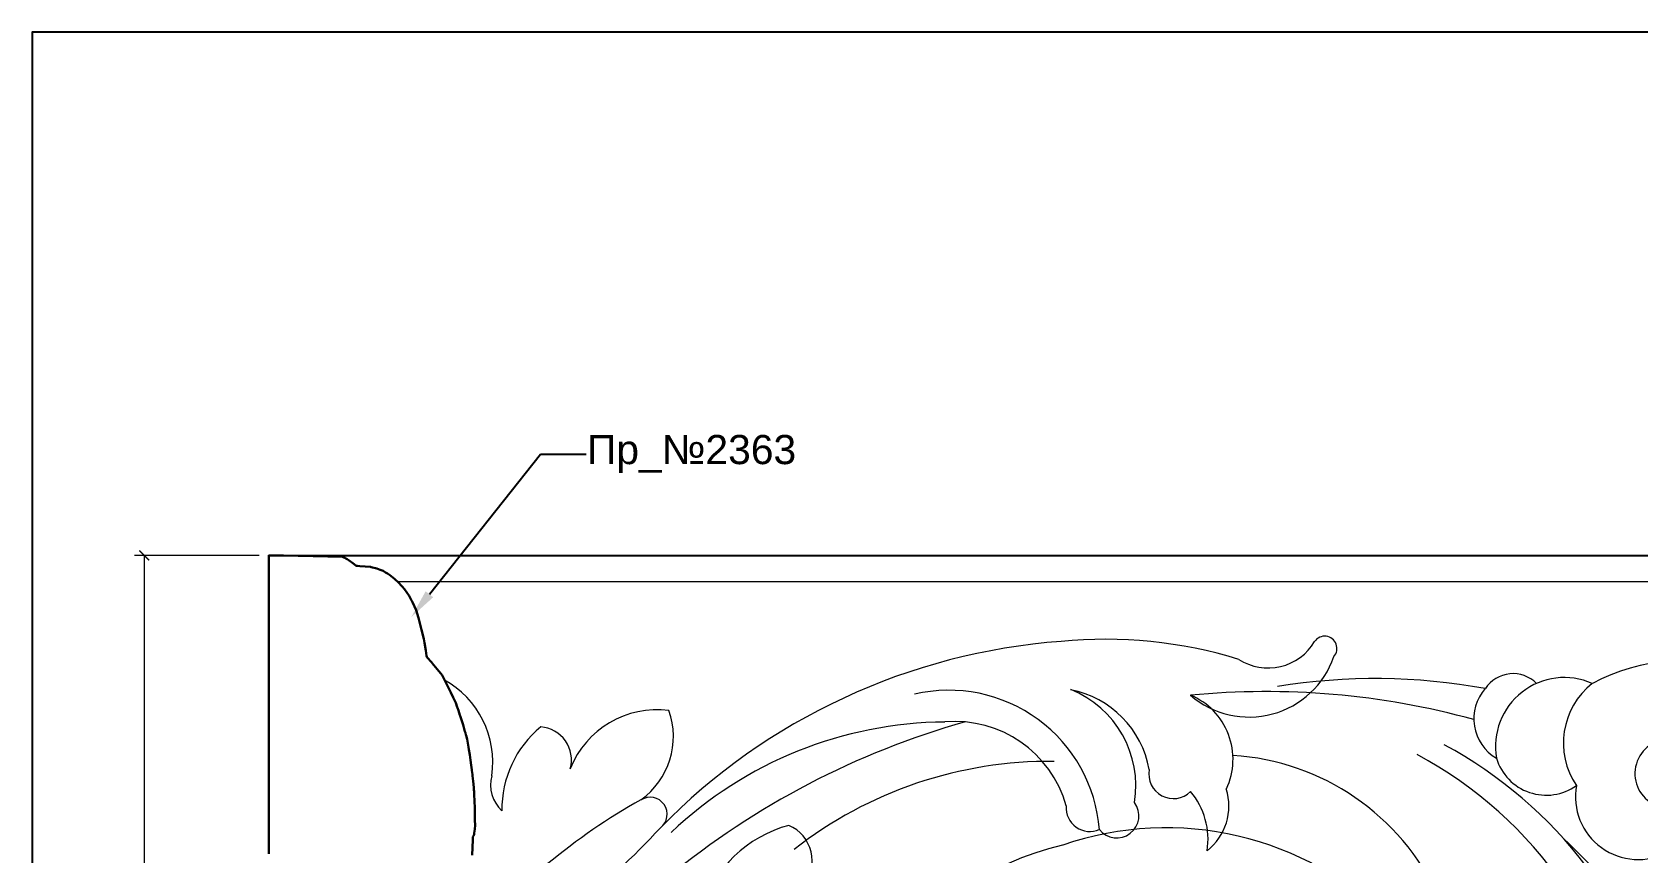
# Model space of a CAD drawing. Header units: millimetres. Extents: x 1284 to 1614, y -5962 to -5742.
# Drawn here: x 1283.5 to 1448.5, y -5826.7 to -5742.4 of the extents above; entities that cross this region are included whole.
import ezdxf
from ezdxf import colors
from ezdxf.entities.mleader import LeaderData, LeaderLine
from ezdxf.math import Vec2, Vec3

# ---------------------------------------------------------------- set-up
doc = ezdxf.new("R2010")
doc.units = ezdxf.units.MM
doc.layers.add('A-Sect', color=73, linetype='Continuous', lineweight=50)
doc.layers.add('линия 15', color=7, linetype='Continuous', lineweight=15)
doc.layers.add('Gold cornise', color=30, linetype='Continuous')
doc.layers.add('размеры в модели', color=7, linetype='Continuous')
doc.styles.get("Standard").update_dxf_attribs({"font": 'arial.ttf'})
doc.dimstyles.new('M_1', dxfattribs={"dimtxt": 1.8, "dimasz": 1, "dimexe": 1, "dimexo": 1, "dimgap": 0.6, "dimtad": 1, "dimdec": 0, "dimdsep": 46, "dimtxsty": 'Standard', "dimblk": 'ARCHTICK', "dimcen": -5, "dimclrd": 7, "dimclre": 7, "dimclrt": 7, "dimadec": 0, "dimazin": 0, "dimtfac": 1, "dimtdec": 0, "dimtmove": 0, "dimatfit": 3, "dimfxl": 1, "dimtolj": 1, "dimtzin": 0, "dimlwd": 5, "dimlwe": 5, "dimarcsym": 0})

# ---------------------------------------------------------------- blocks, each defined once
blk = doc.blocks.new('_ArchTick')
at = {"color": 0, "linetype": 'ByBlock', "const_width": 0.15}
blk.add_lwpolyline([(-0.5, -0.5), (0.5, 0.5)], dxfattribs=at)
blk = doc.blocks.new('*D3')
at = {"layer": 'Defpoints', "color": 0, "ltscale": 1000, "transparency": 16777216}
for p in [(1307.83, -5796.16), (1295.03, -5904.02), (1307.83, -5904.02)]:
    blk.add_point(p, dxfattribs=at)
at = {"layer": 'линия 15', "color": 7, "lineweight": 5, "ltscale": 1000, "transparency": 16777216}
for p, q in [((1306.83, -5796.16), (1294.03, -5796.16)), ((1295.03, -5796.16), (1295.03, -5904.02)), ((1306.83, -5904.02), (1294.03, -5904.02))]:
    blk.add_line(p, q, dxfattribs=at)
for p, rotation in [((1295.03, -5796.16), 90), ((1295.03, -5904.02), 270)]:
    blk.add_blockref('_ArchTick', p, dxfattribs=dict(at, rotation=rotation))
at = {"layer": 'линия 15', "color": 7, "ltscale": 1000, "transparency": 16777216, "insert": (1293.51, -5854.23), "char_height": 1.8, "attachment_point": 5, "rotation": 90}
blk.add_mtext('\\A1;108', dxfattribs=at)
blk = doc.blocks.new('tfgftrftrft988 (3)')
at = {"color": 7, "linetype": 'ByBlock', "lineweight": 5}
for centre, radius, start, end in [((152516.54, 39250.86, -6725), 64.21, 94.2437, 135.6536), ((152516.32, 39268.29, -6725), 46.82, 72.9402, 95.554), ((152533.07, 39317.7, -6725), 5.54, 237.0571, 329.5316), ((152538.88, 39314.17, -6725), 1.26, 318.4618, 145.2607), ((152531.12, 39316.32, -6725), 9.2, 229.0765, 341.0445), ((152575.68, 39293.23, -6725), 19.68, 20.7179, 118.1905), ((152558.23, 39308.18, -6725), 3.4, 44.779, 146.6977), ((152443.84, 39302.52, -6725), 9.56, 351.3753, 61.7444), ((152500.28, 39294.38, -6725), 15.49, 4.3262, 103.247), ((152510.83, 39299.95, -6725), 10.17, 10.0525, 78.9794), ((152508.8, 39300.03, -6725), 10.68, 350.8801, 68.1269), ((152532.84, 39228.96, -6725), 80.78, 74.667, 95.5012), ((152544.07, 39248.35, -6725), 62.72, 79.61, 99.2217), ((152558.88, 39306.94, -6725), 4.68, 138.3613, 239.8493), ((152563.51, 39304.1, -6725), 7.08, 66.1133, 189.7791), ((152571.23, 39304.45, -6725), 7.82, 128.4112, 213.9877), ((152522.32, 39302.79, -6725), 7.14, 334.726, 67.1378), ((152470.27, 39298.3, -6725), 9.57, 82.5892, 158.5174), ((152463.98, 39305.11, -6725), 7.98, 305.5634, 19.6546), ((152524.64, 39225.93, -6725), 83.82, 105.72, 129.4212), ((152500.18, 39265.28, -6725), 41.33, 90.4469, 133.4788), ((152500.9, 39294.8, -6725), 11.86, 15.5836, 95.0193), ((152465.27, 39297.66, -6725), 10.94, 129.4206, 180.8851), ((152458.07, 39302.71, -6725), 3.41, 344.5064, 85.8041), ((152574.29, 39301.31, -6725), 3.53, 86.6627, 240.4449), ((152527.92, 39278.32, -6725), 24.9, 24.7128, 86.4714), ((152528.01, 39265.26, -6725), 43.11, 7.5406, 61.8142), ((152529.88, 39264.61, -6725), 45.01, 323.1936, 61.781), ((152510.64, 39259.89, -6725), 42.68, 89.4231, 127.998), ((152523.33, 39301.26, -6725), 2.52, 169.3293, 314.5647), ((152561.65, 39304.44, -6725), 5.35, 196.7749, 305.47), ((152456.85, 39300.17, -6725), 3.68, 165.5422, 226.6878), ((152523.19, 39297.99, -6725), 5.85, 307.9677, 17.4484), ((152571.09, 39298.92, -6725), 6.44, 169.5784, 298.6279), ((152498.93, 39244.2, -6725), 62.29, 119.1164, 140.4702), ((152469.57, 39297.13, -6725), 1.75, 307.0787, 122.5035), ((152517.51, 39296.98, -6725), 2.28, 218.6553, 36.4684), ((152519.38, 39294.59, -6725), 7.51, 350.7189, 40.4627), ((152514.77, 39297.82, -6725), 2.46, 176.2368, 292.7214), ((152410.22, 39351.62, -6725), 82.29, 300.0738, 317.2272), ((152487.01, 39283.82, -6725), 12.58, 104.6372, 164.0748), ((152482.26, 39292.38, -6725), 3.94, 319.8594, 66.4973), ((152522.59, 39263.17, -6725), 32.57, 44.6797, 109.0566), ((152518.65, 39264.91, -6725), 29.8, 102.9864, 190.4841), ((152455.64, 39182.02, -6725), 155.88, 34.0218, 46.2937)]:
    blk.add_arc(centre, radius, start, end, dxfattribs=at)
at = {"layer": 'A-Sect', "color": 7, "lineweight": 5}
blk.add_line((152731.1, 39321.02, -6725), (152443.56, 39321.02, -6725), dxfattribs=at)
blk = doc.blocks.new('6566ячсап')
at = {"layer": 'Gold cornise', "color": 7, "lineweight": 30}
for p, q in [((152173.2, 38964.47, -20175), (152173.2, 38964.61, -20175)), ((152173.2, 38964.61, -20175), (152180.77, 38964.47, -20175)), ((152173.2, 38964.34, -20175), (152173.2, 38964.47, -20175)), ((152173.2, 38964.2, -20175), (152173.2, 38964.34, -20175)), ((152173.2, 38964.07, -20175), (152173.2, 38964.2, -20175)), ((152173.2, 38963.94, -20175), (152173.2, 38964.07, -20175)), ((152173.2, 38963.8, -20175), (152173.2, 38963.94, -20175)), ((152173.2, 38963.67, -20175), (152173.2, 38963.8, -20175)), ((152173.2, 38963.53, -20175), (152173.2, 38963.67, -20175)), ((152173.2, 38963.4, -20175), (152173.2, 38963.53, -20175)), ((152173.2, 38963.27, -20175), (152173.2, 38963.4, -20175)), ((152173.2, 38963.13, -20175), (152173.2, 38963.27, -20175)), ((152173.2, 38963, -20175), (152173.2, 38963.13, -20175)), ((152180.77, 38964.47, -20175), (152180.9, 38964.38, -20175)), ((152180.9, 38964.38, -20175), (152180.93, 38964.37, -20175)), ((152180.93, 38964.37, -20175), (152181.02, 38964.34, -20175)), ((152181.02, 38964.34, -20175), (152181.04, 38964.34, -20175)), ((152181.04, 38964.34, -20175), (152181.1, 38964.3, -20175)), ((152181.1, 38964.3, -20175), (152181.26, 38964.2, -20175)), ((152181.26, 38964.2, -20175), (152181.45, 38964.07, -20175)), ((152181.45, 38964.07, -20175), (152181.83, 38963.8, -20175)), ((152181.83, 38963.8, -20175), (152182.14, 38963.58, -20175)), ((152182.14, 38963.58, -20175), (152182.22, 38963.54, -20175)), ((152182.22, 38963.54, -20175), (152182.32, 38963.53, -20175)), ((152182.32, 38963.53, -20175), (152182.54, 38963.51, -20175)), ((152182.54, 38963.51, -20175), (152183.63, 38963.41, -20175)), ((152183.63, 38963.41, -20175), (152183.72, 38963.4, -20175)), ((152183.72, 38963.4, -20175), (152184.29, 38963.27, -20175)), ((152184.29, 38963.27, -20175), (152184.63, 38963.13, -20175)), ((152184.63, 38963.13, -20175), (152184.93, 38963, -20175)), ((152173.2, 38962.86, -20175), (152173.2, 38963, -20175)), ((152173.2, 38962.73, -20175), (152173.2, 38962.86, -20175)), ((152173.2, 38962.6, -20175), (152173.2, 38962.73, -20175)), ((152173.2, 38962.46, -20175), (152173.2, 38962.6, -20175)), ((152173.2, 38962.33, -20175), (152173.2, 38962.46, -20175)), ((152173.2, 38962.19, -20175), (152173.2, 38962.33, -20175)), ((152173.2, 38962.06, -20175), (152173.2, 38962.19, -20175)), ((152173.2, 38961.93, -20175), (152173.2, 38962.06, -20175)), ((152173.2, 38961.79, -20175), (152173.2, 38961.93, -20175)), ((152173.2, 38961.66, -20175), (152173.2, 38961.79, -20175)), ((152173.2, 38961.52, -20175), (152173.2, 38961.66, -20175)), ((152173.2, 38961.39, -20175), (152173.2, 38961.52, -20175)), ((152184.93, 38963, -20175), (152185.18, 38962.86, -20175)), ((152185.18, 38962.86, -20175), (152185.39, 38962.73, -20175)), ((152185.39, 38962.73, -20175), (152185.59, 38962.6, -20175)), ((152185.59, 38962.6, -20175), (152185.93, 38962.33, -20175)), ((152185.93, 38962.33, -20175), (152186.1, 38962.19, -20175)), ((152186.1, 38962.19, -20175), (152186.25, 38962.06, -20175)), ((152186.25, 38962.06, -20175), (152186.4, 38961.93, -20175)), ((152186.4, 38961.93, -20175), (152186.54, 38961.79, -20175)), ((152186.54, 38961.79, -20175), (152186.79, 38961.52, -20175)), ((152186.79, 38961.52, -20175), (152186.9, 38961.39, -20175)), ((152173.2, 38961.26, -20175), (152173.2, 38961.39, -20175)), ((152173.2, 38961.12, -20175), (152173.2, 38961.26, -20175)), ((152173.2, 38960.99, -20175), (152173.2, 38961.12, -20175)), ((152173.2, 38960.85, -20175), (152173.2, 38960.99, -20175)), ((152173.2, 38960.72, -20175), (152173.2, 38960.85, -20175)), ((152173.2, 38960.59, -20175), (152173.2, 38960.72, -20175)), ((152173.2, 38960.45, -20175), (152173.2, 38960.59, -20175)), ((152173.2, 38960.32, -20175), (152173.2, 38960.45, -20175)), ((152173.2, 38960.18, -20175), (152173.2, 38960.32, -20175)), ((152173.2, 38960.05, -20175), (152173.2, 38960.18, -20175)), ((152173.2, 38959.92, -20175), (152173.2, 38960.05, -20175)), ((152173.2, 38959.78, -20175), (152173.2, 38959.92, -20175)), ((152186.9, 38961.39, -20175), (152187.12, 38961.12, -20175)), ((152187.12, 38961.12, -20175), (152187.6, 38960.45, -20175)), ((152187.6, 38960.45, -20175), (152187.76, 38960.18, -20175)), ((152187.76, 38960.18, -20175), (152187.87, 38959.98, -20175)), ((152187.87, 38959.98, -20175), (152187.9, 38959.92, -20175)), ((152187.9, 38959.92, -20175), (152187.97, 38959.78, -20175)), ((152173.2, 38959.65, -20175), (152173.2, 38959.78, -20175)), ((152173.2, 38959.51, -20175), (152173.2, 38959.65, -20175)), ((152173.2, 38959.38, -20175), (152173.2, 38959.51, -20175)), ((152173.2, 38959.25, -20175), (152173.2, 38959.38, -20175)), ((152173.2, 38959.11, -20175), (152173.2, 38959.25, -20175)), ((152173.2, 38958.98, -20175), (152173.2, 38959.11, -20175)), ((152173.2, 38958.84, -20175), (152173.2, 38958.98, -20175)), ((152173.2, 38958.71, -20175), (152173.2, 38958.84, -20175)), ((152173.2, 38958.58, -20175), (152173.2, 38958.71, -20175)), ((152173.2, 38958.44, -20175), (152173.2, 38958.58, -20175)), ((152173.2, 38958.31, -20175), (152173.2, 38958.44, -20175)), ((152173.2, 38958.17, -20175), (152173.2, 38958.31, -20175)), ((152173.2, 38958.04, -20175), (152173.2, 38958.17, -20175)), ((152187.97, 38959.78, -20175), (152188.32, 38958.98, -20175)), ((152188.32, 38958.98, -20175), (152188.58, 38958.17, -20175)), ((152188.58, 38958.17, -20175), (152188.88, 38956.97, -20175)), ((152173.2, 38957.91, -20175), (152173.2, 38958.04, -20175)), ((152173.2, 38957.77, -20175), (152173.2, 38957.91, -20175)), ((152173.2, 38957.64, -20175), (152173.2, 38957.77, -20175)), ((152173.2, 38957.5, -20175), (152173.2, 38957.64, -20175)), ((152173.2, 38957.37, -20175), (152173.2, 38957.5, -20175)), ((152173.2, 38957.24, -20175), (152173.2, 38957.37, -20175)), ((152173.2, 38957.1, -20175), (152173.2, 38957.24, -20175)), ((152173.2, 38956.97, -20175), (152173.2, 38957.1, -20175)), ((152173.2, 38956.83, -20175), (152173.2, 38956.97, -20175)), ((152173.2, 38956.7, -20175), (152173.2, 38956.83, -20175)), ((152173.2, 38956.57, -20175), (152173.2, 38956.7, -20175)), ((152173.2, 38956.43, -20175), (152173.2, 38956.57, -20175)), ((152188.88, 38956.97, -20175), (152189.11, 38956.03, -20175)), ((152173.2, 38956.3, -20175), (152173.2, 38956.43, -20175)), ((152173.2, 38956.16, -20175), (152173.2, 38956.3, -20175)), ((152173.2, 38956.03, -20175), (152173.2, 38956.16, -20175)), ((152173.2, 38955.9, -20175), (152173.2, 38956.03, -20175)), ((152173.2, 38955.76, -20175), (152173.2, 38955.9, -20175)), ((152173.2, 38955.63, -20175), (152173.2, 38955.76, -20175)), ((152173.2, 38955.49, -20175), (152173.2, 38955.63, -20175)), ((152173.2, 38955.36, -20175), (152173.2, 38955.49, -20175)), ((152173.2, 38955.23, -20175), (152173.2, 38955.36, -20175)), ((152173.2, 38955.09, -20175), (152173.2, 38955.23, -20175)), ((152173.2, 38954.96, -20175), (152173.2, 38955.09, -20175)), ((152173.2, 38954.82, -20175), (152173.2, 38954.96, -20175)), ((152189.11, 38956.03, -20175), (152189.2, 38955.63, -20175)), ((152189.2, 38955.63, -20175), (152189.34, 38954.82, -20175)), ((152173.2, 38954.69, -20175), (152173.2, 38954.82, -20175)), ((152173.2, 38954.56, -20175), (152173.2, 38954.69, -20175)), ((152173.2, 38954.42, -20175), (152173.2, 38954.56, -20175)), ((152173.2, 38954.29, -20175), (152173.2, 38954.42, -20175)), ((152173.2, 38954.15, -20175), (152173.2, 38954.29, -20175)), ((152173.2, 38954.02, -20175), (152173.2, 38954.15, -20175)), ((152173.2, 38953.89, -20175), (152173.2, 38954.02, -20175)), ((152173.2, 38953.75, -20175), (152173.2, 38953.89, -20175)), ((152173.2, 38953.62, -20175), (152173.2, 38953.75, -20175)), ((152173.2, 38953.48, -20175), (152173.2, 38953.62, -20175)), ((152173.2, 38953.35, -20175), (152173.2, 38953.48, -20175)), ((152173.2, 38953.22, -20175), (152173.2, 38953.35, -20175)), ((152173.2, 38953.08, -20175), (152173.2, 38953.22, -20175)), ((152189.34, 38954.82, -20175), (152189.41, 38954.29, -20175)), ((152189.41, 38954.29, -20175), (152189.42, 38954.18, -20175)), ((152189.42, 38954.18, -20175), (152189.42, 38954.17, -20175)), ((152189.42, 38954.17, -20175), (152189.44, 38954.15, -20175)), ((152189.44, 38954.15, -20175), (152189.56, 38954.02, -20175)), ((152189.56, 38954.02, -20175), (152189.8, 38953.75, -20175)), ((152189.8, 38953.75, -20175), (152189.91, 38953.62, -20175)), ((152189.91, 38953.62, -20175), (152190.13, 38953.35, -20175)), ((152190.13, 38953.35, -20175), (152190.36, 38953.08, -20175)), ((152173.2, 38952.95, -20175), (152173.2, 38953.08, -20175)), ((152173.2, 38952.81, -20175), (152173.2, 38952.95, -20175)), ((152173.2, 38952.68, -20175), (152173.2, 38952.81, -20175)), ((152173.2, 38952.55, -20175), (152173.2, 38952.68, -20175)), ((152173.2, 38952.41, -20175), (152173.2, 38952.55, -20175)), ((152173.2, 38952.28, -20175), (152173.2, 38952.41, -20175)), ((152173.2, 38952.14, -20175), (152173.2, 38952.28, -20175)), ((152173.2, 38952.01, -20175), (152173.2, 38952.14, -20175)), ((152173.2, 38951.88, -20175), (152173.2, 38952.01, -20175)), ((152173.2, 38951.74, -20175), (152173.2, 38951.88, -20175)), ((152173.2, 38951.61, -20175), (152173.2, 38951.74, -20175)), ((152173.2, 38951.47, -20175), (152173.2, 38951.61, -20175)), ((152190.36, 38953.08, -20175), (152190.47, 38952.95, -20175)), ((152190.47, 38952.95, -20175), (152190.7, 38952.68, -20175)), ((152190.7, 38952.68, -20175), (152190.99, 38952.28, -20175)), ((152190.99, 38952.28, -20175), (152191.21, 38951.88, -20175)), ((152191.21, 38951.88, -20175), (152191.5, 38951.34, -20175)), ((152173.2, 38951.34, -20175), (152173.2, 38951.47, -20175)), ((152173.2, 38951.21, -20175), (152173.2, 38951.34, -20175)), ((152173.2, 38951.07, -20175), (152173.2, 38951.21, -20175)), ((152173.2, 38950.94, -20175), (152173.2, 38951.07, -20175)), ((152173.2, 38950.8, -20175), (152173.2, 38950.94, -20175)), ((152173.2, 38950.67, -20175), (152173.2, 38950.8, -20175)), ((152173.2, 38950.54, -20175), (152173.2, 38950.67, -20175)), ((152173.2, 38950.4, -20175), (152173.2, 38950.54, -20175)), ((152173.2, 38950.27, -20175), (152173.2, 38950.4, -20175)), ((152173.2, 38950.13, -20175), (152173.2, 38950.27, -20175)), ((152173.2, 38950, -20175), (152173.2, 38950.13, -20175)), ((152173.2, 38949.87, -20175), (152173.2, 38950, -20175)), ((152191.5, 38951.34, -20175), (152191.89, 38950.51, -20175)), ((152191.89, 38950.51, -20175), (152192.15, 38950, -20175)), ((152192.15, 38950, -20175), (152192.28, 38949.73, -20175)), ((152173.2, 38949.73, -20175), (152173.2, 38949.87, -20175)), ((152173.2, 38949.6, -20175), (152173.2, 38949.73, -20175)), ((152173.2, 38949.46, -20175), (152173.2, 38949.6, -20175)), ((152173.2, 38949.33, -20175), (152173.2, 38949.46, -20175)), ((152173.2, 38949.2, -20175), (152173.2, 38949.33, -20175)), ((152173.2, 38949.06, -20175), (152173.2, 38949.2, -20175)), ((152173.2, 38948.93, -20175), (152173.2, 38949.06, -20175)), ((152173.2, 38948.79, -20175), (152173.2, 38948.93, -20175)), ((152173.2, 38948.66, -20175), (152173.2, 38948.79, -20175)), ((152173.2, 38948.53, -20175), (152173.2, 38948.66, -20175)), ((152173.2, 38948.39, -20175), (152173.2, 38948.53, -20175)), ((152173.2, 38948.26, -20175), (152173.2, 38948.39, -20175)), ((152173.2, 38948.12, -20175), (152173.2, 38948.26, -20175)), ((152192.28, 38949.73, -20175), (152192.41, 38949.46, -20175)), ((152192.41, 38949.46, -20175), (152192.56, 38949, -20175)), ((152192.56, 38949, -20175), (152192.59, 38948.93, -20175)), ((152192.59, 38948.93, -20175), (152192.68, 38948.65, -20175)), ((152192.68, 38948.65, -20175), (152192.82, 38948.2, -20175)), ((152173.2, 38947.99, -20175), (152173.2, 38948.12, -20175)), ((152173.2, 38947.86, -20175), (152173.2, 38947.99, -20175)), ((152173.2, 38947.72, -20175), (152173.2, 38947.86, -20175)), ((152173.2, 38947.59, -20175), (152173.2, 38947.72, -20175)), ((152173.2, 38947.45, -20175), (152173.2, 38947.59, -20175)), ((152173.2, 38947.32, -20175), (152173.2, 38947.45, -20175)), ((152173.2, 38947.19, -20175), (152173.2, 38947.32, -20175)), ((152173.2, 38947.05, -20175), (152173.2, 38947.19, -20175)), ((152173.2, 38946.92, -20175), (152173.2, 38947.05, -20175)), ((152173.2, 38946.78, -20175), (152173.2, 38946.92, -20175)), ((152173.2, 38946.65, -20175), (152173.2, 38946.78, -20175)), ((152173.2, 38946.52, -20175), (152173.2, 38946.65, -20175)), ((152192.82, 38948.2, -20175), (152192.85, 38948.12, -20175)), ((152192.85, 38948.12, -20175), (152193.03, 38947.59, -20175)), ((152193.03, 38947.59, -20175), (152193.15, 38947.19, -20175)), ((152193.15, 38947.19, -20175), (152193.24, 38946.92, -20175)), ((152193.24, 38946.92, -20175), (152193.35, 38946.52, -20175)), ((152173.2, 38946.38, -20175), (152173.2, 38946.52, -20175)), ((152173.2, 38946.25, -20175), (152173.2, 38946.38, -20175)), ((152173.2, 38946.11, -20175), (152173.2, 38946.25, -20175)), ((152173.2, 38945.98, -20175), (152173.2, 38946.11, -20175)), ((152173.2, 38945.85, -20175), (152173.2, 38945.98, -20175)), ((152173.2, 38945.71, -20175), (152173.2, 38945.85, -20175)), ((152173.2, 38945.58, -20175), (152173.2, 38945.71, -20175)), ((152173.2, 38945.44, -20175), (152173.2, 38945.58, -20175)), ((152173.2, 38945.31, -20175), (152173.2, 38945.44, -20175)), ((152173.2, 38945.18, -20175), (152173.2, 38945.31, -20175)), ((152173.2, 38945.04, -20175), (152173.2, 38945.18, -20175)), ((152173.2, 38944.91, -20175), (152173.2, 38945.04, -20175)), ((152193.35, 38946.52, -20175), (152193.39, 38946.38, -20175)), ((152193.39, 38946.38, -20175), (152193.45, 38946.15, -20175)), ((152193.45, 38946.15, -20175), (152193.46, 38946.11, -20175)), ((152193.46, 38946.11, -20175), (152193.56, 38945.71, -20175)), ((152193.56, 38945.71, -20175), (152193.63, 38945.31, -20175)), ((152193.63, 38945.31, -20175), (152193.7, 38944.91, -20175)), ((152173.2, 38944.77, -20175), (152173.2, 38944.91, -20175)), ((152173.2, 38944.64, -20175), (152173.2, 38944.77, -20175)), ((152173.2, 38944.51, -20175), (152173.2, 38944.64, -20175)), ((152173.2, 38944.37, -20175), (152173.2, 38944.51, -20175)), ((152173.2, 38944.24, -20175), (152173.2, 38944.37, -20175)), ((152173.2, 38944.1, -20175), (152173.2, 38944.24, -20175)), ((152173.2, 38943.97, -20175), (152173.2, 38944.1, -20175)), ((152173.2, 38943.84, -20175), (152173.2, 38943.97, -20175)), ((152173.2, 38943.7, -20175), (152173.2, 38943.84, -20175)), ((152173.2, 38943.57, -20175), (152173.2, 38943.7, -20175)), ((152173.2, 38943.43, -20175), (152173.2, 38943.57, -20175)), ((152173.2, 38943.3, -20175), (152173.2, 38943.43, -20175)), ((152173.2, 38943.17, -20175), (152173.2, 38943.3, -20175)), ((152193.7, 38944.91, -20175), (152193.75, 38944.64, -20175)), ((152193.75, 38944.64, -20175), (152193.84, 38944.1, -20175)), ((152193.84, 38944.1, -20175), (152193.92, 38943.57, -20175)), ((152193.92, 38943.57, -20175), (152194, 38943.03, -20175)), ((152173.2, 38943.03, -20175), (152173.2, 38943.17, -20175)), ((152173.2, 38942.9, -20175), (152173.2, 38943.03, -20175)), ((152173.2, 38942.76, -20175), (152173.2, 38942.9, -20175)), ((152173.2, 38942.63, -20175), (152173.2, 38942.76, -20175)), ((152173.2, 38942.5, -20175), (152173.2, 38942.63, -20175)), ((152173.2, 38942.36, -20175), (152173.2, 38942.5, -20175)), ((152173.2, 38942.23, -20175), (152173.2, 38942.36, -20175)), ((152173.2, 38942.09, -20175), (152173.2, 38942.23, -20175)), ((152173.2, 38941.96, -20175), (152173.2, 38942.09, -20175)), ((152173.2, 38941.83, -20175), (152173.2, 38941.96, -20175)), ((152173.2, 38941.69, -20175), (152173.2, 38941.83, -20175)), ((152173.2, 38941.56, -20175), (152173.2, 38941.69, -20175)), ((152194, 38943.03, -20175), (152194.06, 38942.58, -20175)), ((152194.06, 38942.58, -20175), (152194.07, 38942.5, -20175)), ((152194.07, 38942.5, -20175), (152194.12, 38942.09, -20175)), ((152194.12, 38942.09, -20175), (152194.14, 38941.96, -20175)), ((152194.14, 38941.96, -20175), (152194.2, 38941.42, -20175)), ((152173.2, 38941.42, -20175), (152173.2, 38941.56, -20175)), ((152173.2, 38941.29, -20175), (152173.2, 38941.42, -20175)), ((152173.2, 38941.16, -20175), (152173.2, 38941.29, -20175)), ((152173.2, 38941.02, -20175), (152173.2, 38941.16, -20175)), ((152173.2, 38940.89, -20175), (152173.2, 38941.02, -20175)), ((152173.2, 38940.75, -20175), (152173.2, 38940.89, -20175)), ((152173.2, 38940.62, -20175), (152173.2, 38940.75, -20175)), ((152173.2, 38940.49, -20175), (152173.2, 38940.62, -20175)), ((152173.2, 38940.35, -20175), (152173.2, 38940.49, -20175)), ((152173.2, 38940.22, -20175), (152173.2, 38940.35, -20175)), ((152173.2, 38940.08, -20175), (152173.2, 38940.22, -20175)), ((152173.2, 38939.95, -20175), (152173.2, 38940.08, -20175)), ((152194.2, 38941.42, -20175), (152194.25, 38940.75, -20175)), ((152194.25, 38940.75, -20175), (152194.27, 38940.49, -20175)), ((152194.27, 38940.49, -20175), (152194.28, 38940.36, -20175)), ((152194.28, 38940.36, -20175), (152194.3, 38939.95, -20175)), ((152173.2, 38939.82, -20175), (152173.2, 38939.95, -20175)), ((152173.2, 38939.68, -20175), (152173.2, 38939.82, -20175)), ((152173.2, 38939.55, -20175), (152173.2, 38939.68, -20175)), ((152173.2, 38939.41, -20175), (152173.2, 38939.55, -20175)), ((152173.2, 38939.28, -20175), (152173.2, 38939.41, -20175)), ((152173.2, 38939.15, -20175), (152173.2, 38939.28, -20175)), ((152173.2, 38939.01, -20175), (152173.2, 38939.15, -20175)), ((152173.2, 38938.88, -20175), (152173.2, 38939.01, -20175)), ((152173.2, 38938.74, -20175), (152173.2, 38938.88, -20175)), ((152173.2, 38938.61, -20175), (152173.2, 38938.74, -20175)), ((152173.2, 38938.48, -20175), (152173.2, 38938.61, -20175)), ((152173.2, 38938.34, -20175), (152173.2, 38938.48, -20175)), ((152194.3, 38939.95, -20175), (152194.32, 38939.41, -20175)), ((152194.32, 38939.41, -20175), (152194.35, 38938.61, -20175)), ((152194.35, 38938.61, -20175), (152194.36, 38938.21, -20175)), ((152173.2, 38938.21, -20175), (152173.2, 38938.34, -20175)), ((152173.2, 38938.07, -20175), (152173.2, 38938.21, -20175)), ((152173.2, 38937.94, -20175), (152173.2, 38938.07, -20175)), ((152173.2, 38937.81, -20175), (152173.2, 38937.94, -20175)), ((152173.2, 38937.67, -20175), (152173.2, 38937.81, -20175)), ((152173.2, 38937.54, -20175), (152173.2, 38937.67, -20175)), ((152173.2, 38937.4, -20175), (152173.2, 38937.54, -20175)), ((152173.2, 38937.27, -20175), (152173.2, 38937.4, -20175)), ((152173.2, 38937.14, -20175), (152173.2, 38937.27, -20175)), ((152173.2, 38937, -20175), (152173.2, 38937.14, -20175)), ((152173.2, 38936.87, -20175), (152173.2, 38937, -20175)), ((152173.2, 38936.73, -20175), (152173.2, 38936.87, -20175)), ((152173.2, 38936.6, -20175), (152173.2, 38936.73, -20175)), ((152194.36, 38938.21, -20175), (152194.38, 38937.4, -20175)), ((152194.39, 38936.87, -20175), (152194.36, 38936.47, -20175)), ((152194.38, 38937.4, -20175), (152194.39, 38936.87, -20175)), ((152173.2, 38936.47, -20175), (152173.2, 38936.6, -20175)), ((152173.2, 38936.33, -20175), (152173.2, 38936.47, -20175)), ((152173.2, 38936.2, -20175), (152173.2, 38936.33, -20175)), ((152173.2, 38936.06, -20175), (152173.2, 38936.2, -20175)), ((152173.2, 38935.93, -20175), (152173.2, 38936.06, -20175)), ((152173.2, 38935.8, -20175), (152173.2, 38935.93, -20175)), ((152173.2, 38935.66, -20175), (152173.2, 38935.8, -20175)), ((152173.2, 38935.53, -20175), (152173.2, 38935.66, -20175)), ((152173.2, 38935.39, -20175), (152173.2, 38935.53, -20175)), ((152173.2, 38935.26, -20175), (152173.2, 38935.39, -20175)), ((152173.2, 38935.13, -20175), (152173.2, 38935.26, -20175)), ((152173.2, 38934.99, -20175), (152173.2, 38935.13, -20175)), ((152194.16, 38935.39, -20175), (152194.12, 38934.59, -20175)), ((152194.21, 38935.79, -20175), (152194.16, 38935.69, -20175)), ((152194.16, 38935.69, -20175), (152194.16, 38935.39, -20175)), ((152194.23, 38935.8, -20175), (152194.21, 38935.79, -20175)), ((152194.28, 38935.93, -20175), (152194.23, 38935.8, -20175)), ((152194.3, 38936.06, -20175), (152194.28, 38935.93, -20175)), ((152194.36, 38936.47, -20175), (152194.3, 38936.07, -20175)), ((152194.3, 38936.07, -20175), (152194.3, 38936.06, -20175)), ((152194.3, 38936.06, -20175), (152194.3, 38936.06, -20175)), ((152173.2, 38934.86, -20175), (152173.2, 38934.99, -20175)), ((152173.2, 38934.72, -20175), (152173.2, 38934.86, -20175)), ((152173.2, 38934.59, -20175), (152173.2, 38934.72, -20175)), ((152173.2, 38934.46, -20175), (152173.2, 38934.59, -20175)), ((152173.2, 38934.32, -20175), (152173.2, 38934.46, -20175)), ((152173.2, 38934.19, -20175), (152173.2, 38934.32, -20175)), ((152173.2, 38934.05, -20175), (152173.2, 38934.19, -20175)), ((152173.2, 38933.92, -20175), (152173.2, 38934.05, -20175)), ((152194.12, 38934.59, -20175), (152194.08, 38933.79, -20175))]:
    blk.add_line(p, q, dxfattribs=at)

msp = doc.modelspace()

# ---------------------------------------------------------------- linework, layer by layer
at = {"color": 6, "ltscale": 1000}
msp.add_lwpolyline([(1283.5, -5962.39), (1613.5, -5962.39), (1613.5, -5742.39), (1283.5, -5742.39)], close=True, dxfattribs=at)
msp.add_lwpolyline([(1307.83, -5796.16), (1608.03, -5796.16), (1608.05, -5904.23), (1307.83, -5904.16)])

# ---------------------------------------------------------------- block references
at = {"layer": 'A-Sect', "color": 5, "lineweight": 5}
msp.add_blockref('6566ячсап', (-150865.37, -44760.76, 20175), dxfattribs=at)
at = {"layer": 'A-Sect', "color": 5}
msp.add_blockref('tfgftrftrft988 (3)', (-151122.56, -45119.89, 26900), dxfattribs=at)

# ---------------------------------------------------------------- dimensions: what is measured, and where the dimension line sits
at = {"layer": 'линия 15', "color": 7, "ltscale": 1000}
dim = msp.add_linear_dim(base=(1295.03, -5904.02), p1=(1307.83, -5796.16), p2=(1307.83, -5904.02), angle=90, dimstyle='M_1', dxfattribs=at)
dim.commit()
dim.dimension.update_dxf_attribs({"geometry": '*D3', "text_midpoint": (1295.03, -5854.23), "dimtype": 128})

# ---------------------------------------------------------------- leaders
at = {"layer": 'размеры в модели', "color": 7, "ltscale": 1000}
ml = msp.add_multileader_mtext('Standard', dxfattribs=at)
ml.set_content('\\A1;Пр_№2363', color=7)
ml.set_leader_properties()
ml.build(insert=Vec2(0, 0))
ml.multileader.update_dxf_attribs({"text_right_attachment_type": 6, "dogleg_length": 0.36, "arrow_head_size": 3})
ctx = ml.context
ctx.base_point, ctx.char_height, ctx.arrow_head_size, ctx.landing_gap_size, ctx.plane_origin = Vec3(1340.43, -5785.76), 3, 3, 0.09, Vec3(1303.89, -5805.23)
ctx.right_attachment = 6
notes = []
notes.append((ctx, [(1, (1, 1, 0), (1335.75, -5785.76), (1, 0), 4.68, [(0, [(1322.46, -5802.5)], 0, [])])]))
ctx.mtext.insert, ctx.mtext.flow_direction = Vec3(1340.52, -5783.78), 5
for ctx, leaders in notes:
    for number, flags, end, landing, length, lines in leaders:
        leader = LeaderData()
        leader.index, (leader.has_last_leader_line, leader.has_dogleg_vector, leader.attachment_direction) = number, flags
        leader.last_leader_point, leader.dogleg_vector, leader.dogleg_length = Vec3(end), Vec3(landing), length
        for number, points, colour, breaks in lines:
            line = LeaderLine()
            line.index, line.vertices, line.color, line.breaks = number, Vec3.list(points), colors.encode_raw_color(colour), breaks
            leader.lines.append(line)
        ctx.leaders.append(leader)

doc.saveas('drawing.dxf')
